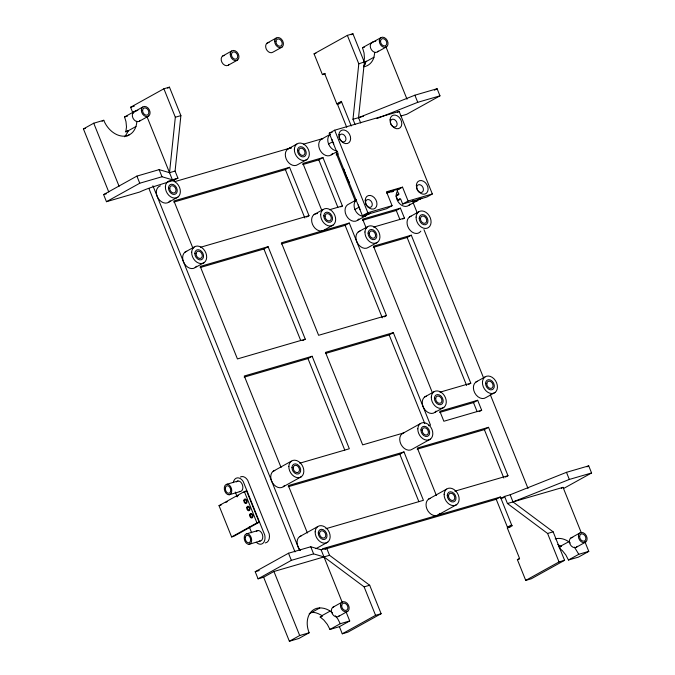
<?xml version="1.0" encoding="UTF-8"?>
<svg xmlns="http://www.w3.org/2000/svg" width="675" height="675" viewBox="0 0 675 675"><rect width="100%" height="100%" fill="white"/><g stroke="black" fill="none" stroke-linecap="round" stroke-linejoin="round"><path stroke-width="1.01" d="M169.518 172.682L175.331 117.231L163.89 88.771L169.45 87.151L180.892 115.611L175.078 171.062L177.938 178.175C165.628 183.853 151.917 186.157 139.691 192.029L106.464 201.698L103.604 194.586L136.898 176.107L159.14 169.636L169.518 172.682L175.078 171.062M355.126 124.613L352.983 119.281L358.796 63.83L347.355 35.37L352.915 33.75L364.357 62.21L358.543 117.661L360.686 122.993M128.031 131.203L125.812 131.853L126.495 126.942L125.989 121.66L124.554 116.952L134.865 111.232L137.835 110.363M136.814 121.222C136.696 127.195 133.675 133.431 127.769 135.54A21.608 16.031 61 0 1 103.984 120.867L103.798 120.277L93.732 123.204L83.422 128.925L108.776 191.995M363.842 61.737L364.433 58.261L364.053 53.004L362.509 47.697L372.828 41.968L375.823 41.099M365.091 64.37L364.314 62.429L366.483 61.223L365.782 61.906A21.608 16.031 61 0 1 363.833 66.007M374.743 52.54L373.925 57.383A21.608 16.031 61 0 1 363.597 66.791M124.445 136.78C126.031 135.397 130.739 127.71 125.812 131.853M402.671 204.036L408.105 201.023L402.528 187.152L386.505 191.81L392.082 205.689L386.657 208.702L362.416 215.755L329.24 133.211L334.665 130.199L399.153 111.434L432.337 193.97L426.912 196.982L402.671 204.036L400.663 199.032L397.946 200.543L396.149 196.071L398.832 193.269M397.946 200.543L399.938 198.467M102.077 121.23L103.798 120.277M133.102 113.476L130.596 107.249L163.89 88.771M222.598 56.059L231.643 51.03M167.653 88.147L169.45 87.151M133.734 112.042L142.779 107.021M267.072 43.107L276.126 38.087M228.479 65.095L237.532 60.067M139.615 121.078L148.66 116.058M127.828 131.001L135.97 126.487M282.007 47.123L272.962 52.144A5.4 4.008 61 0 1 266.127 48.76A5.4 4.008 61 0 1 269.089 42.525M126.757 136.122L129.473 134.612M325.375 73.761L322.414 74.621L314.061 53.848L347.355 35.37M351.118 34.746L352.915 33.75M371.68 42.787L380.725 37.766M322.414 74.621L324.582 73.423L336.825 103.874L340.799 102.718M106.464 201.698L139.759 183.22L162 176.749L172.378 179.795L177.938 178.175M377.561 51.823L386.615 46.803M365.867 61.4L358.796 63.83M365.816 61.737L373.958 57.215M336.825 103.874L341.348 101.36L351.245 125.98M346.731 127.305L337.458 104.22L341.584 101.933M168.868 202.112L177.913 197.092M287.761 149.082L296.806 144.062M321.165 139.354L330.21 134.333A9.264 6.868 61 0 0 328.582 144.02A9.264 6.868 61 0 0 336.842 150.829M328.582 144.02L332.665 141.75M173.787 202.103L285.398 169.619L289.567 167.307L309.015 215.688L306.517 217.08M306.889 159.545L297.844 164.573A9.264 6.868 61 0 1 286.132 158.768A9.264 6.868 61 0 1 291.212 148.078M434.413 90.222L437.113 88.72L439.973 95.842L406.679 114.32L400.908 115.999M397.347 112.438L399.153 111.434M302.763 164.565L318.819 159.882L322.962 157.587L342.419 205.968L340.748 206.896M331.248 154.845L337.576 151.335M185.093 252.087L194.147 247.067M195.176 267.578L204.23 262.55M314.077 214.54L323.123 209.52M200.129 267.562L263.925 248.991L268.093 246.679L305.277 339.179L302.78 340.571M354.898 209.486L358.982 207.217M391.897 192.004L393.567 191.084L386.598 193.109M333.205 225.011L324.16 230.032A9.264 6.868 61 0 1 312.449 224.227A9.264 6.868 61 0 1 317.528 213.536M402.528 187.152L397.094 190.164L398.866 194.56L396.149 196.071M281.323 243.928L345.119 225.357L349.279 223.045L386.471 315.554L383.974 316.938M362.416 215.755L367.85 212.743L392.082 205.689M364.998 216.084L369.09 213.815M357.564 220.312L366.609 215.291A9.264 6.868 61 0 1 356.012 211.629A9.264 6.868 61 0 1 356.527 199.8L347.482 204.82A9.264 6.868 61 0 0 347.667 217.628A9.264 6.868 61 0 0 358.83 218.987M362.441 220.312L396.267 210.473L400.427 208.162L404.435 218.118L402.773 219.046M358.349 231.863L367.394 226.842M416.146 201.201L420.238 198.931M408.712 205.428L417.757 200.399A9.264 6.868 61 0 1 412.349 201.023M409.497 216.97L418.542 211.95M377.477 242.333L368.432 247.354A9.264 6.868 61 0 1 357.227 242.646A9.264 6.868 61 0 1 359.961 231.069M373.309 247.354L407.135 237.507L411.303 235.195L470.796 383.206L468.298 384.59M244.181 377.139L307.977 358.568L312.145 356.257L349.329 448.765L299.708 463.202M325.375 353.506L389.171 334.935L393.331 332.632L430.515 425.132L428.541 425.706M273.198 471.243L291.296 461.202M219.021 505.642L244.35 491.577L246.578 490.936L259.166 522.239L233.828 536.304L231.609 536.946L219.021 505.642L221.24 504.993M225.771 502.478L227.576 501.474M236.621 496.454L238.435 495.45M243.861 492.438L246.578 490.936M424.71 396.942L433.755 391.922M283.281 486.734L301.379 476.693M475.858 382.058L484.903 377.038M434.793 412.433L443.846 407.413M402.182 433.704L420.28 423.664M439.678 412.433L473.504 402.595L477.664 400.283L481.663 410.24L479.166 411.632M231.609 536.946L256.939 522.889L259.166 522.239M494.994 392.521L485.941 397.55A9.264 6.868 61 0 1 474.736 392.842A9.264 6.868 61 0 1 477.47 381.265M288.208 486.726L399.819 454.241L403.979 451.929L423.436 500.318L325.898 528.702M430.363 439.155L412.265 449.196A9.264 6.868 61 0 1 401.051 444.487A9.264 6.868 61 0 1 403.793 432.911L362.669 444.876L325.485 352.375L393.331 332.632M417.175 449.187L484.372 429.629L488.531 427.317L507.98 475.706L505.482 477.09M299.514 536.709L317.613 526.669M329.535 555.306L273.94 571.489L263.63 577.209L258.069 578.829L255.209 571.708L288.503 553.23L310.745 546.758L321.123 549.804L326.675 548.184L329.535 555.306L369.681 585.242L381.122 613.702L347.827 632.18L342.267 633.8L339.407 626.687L349.726 620.958L346.216 612.225M258.069 578.829L291.364 560.351L313.605 553.88L323.983 556.926L364.12 586.862L375.562 615.322L342.267 633.8M315.934 548.682L327.696 542.16M324.869 549.188L326.675 548.184M428.498 499.171L446.588 489.13M438.581 514.662L456.671 504.622M325.401 549.02L496.235 499.298L500.394 496.994L511.836 525.454L507.313 527.968L519.556 558.419L517.379 559.626L525.732 580.399L531.292 578.787L564.587 560.309L553.146 531.841L513 501.905L510.14 494.792L504.588 496.403L500.968 498.412L503.947 497.551M309.209 613.718C313.225 610.613 318.625 613.668 322.338 615.819L320.161 617.026L323.865 620.08L327.358 624.434L329.957 629.438L339.407 626.687M311.614 612.487L319.756 607.972M332.817 607.289L341.871 602.269M586.921 466.847L588.718 465.851L591.578 472.964L563.684 488.447M322.051 615.592L330.193 611.069M561.322 488.295L563.043 487.342L581.369 532.946M263.63 577.209L289.373 641.25L299.692 635.529L309.142 632.779A21.608 16.031 61 0 1 316.693 608.318C322.38 606.96 328.404 609.12 332.589 613.043M309.142 632.779L298.823 638.499L289.373 641.25M338.707 616.326L347.752 611.305M496.235 499.298L507.448 527.192L511.608 524.888M329.957 629.438L340.276 623.717L349.726 620.958M570.772 538.034L579.817 533.014M560.554 546.168L569.253 541.485M559.389 547.206L561.448 546.227L560.005 547.028M576.653 547.071L585.697 542.05M525.732 580.399L559.027 561.921L564.587 560.309M559.406 548.218L562.376 550.665L565.861 555.019L568.46 560.014L578.779 554.293L588.786 551.382L584.879 541.679M588.786 551.382L578.467 557.103L568.46 560.014M358.543 117.661L414.88 95.2L437.113 88.72M376.937 118.581L417.741 102.313L439.973 95.842M510.14 494.792L566.477 472.323L588.718 465.851M513 501.905L569.337 479.444L591.578 472.964M130.596 107.249L134.3 106.169M314.061 53.848L315.917 53.308M83.422 128.925L85.43 128.343M124.554 116.952L127.524 116.092M362.509 47.697L364.508 47.115M175.331 117.231L180.892 115.611M337.458 104.22L339.441 103.646M352.983 119.281L363.547 116.201M103.604 194.586L106.388 193.776M329.24 133.211L332.1 132.384M291.398 147.698L174.884 181.609L174.116 179.685M303.539 144.163L322.768 138.561A9.264 6.868 61 0 0 320.65 151.192A9.264 6.868 61 0 0 332.513 153.529M289.567 167.307L173.922 200.964L192.991 248.383M322.962 157.587L302.906 163.418L321.967 210.836M338.302 153.124L336.31 153.697L355.371 201.116M336.142 154.845L338.124 154.263M386.792 192.443L399.811 188.654M200.416 247.303L309.015 215.688M329.375 209.765L342.419 205.968M408.105 201.023L432.337 193.97M268.093 246.679L200.239 266.431L237.431 358.931L305.277 339.179M349.279 223.045L281.433 242.797L318.617 335.298L386.471 315.554M400.427 208.162L362.627 219.164L366.263 228.218M373.596 227.095L404.435 218.118M411.303 235.195L373.494 246.206L432.599 393.23M312.145 356.257L244.291 376.009L281.087 467.539M439.957 392.183L470.796 383.206M477.664 400.283L439.855 411.286L443.863 421.251L481.663 410.24M226.91 484.237L238.03 480.997M229.137 494.767A5.4 3.569 73.8 0 0 230.563 486.515A5.4 3.569 73.8 0 0 224.37 487.223A5.4 3.569 73.8 0 0 229.137 494.767L240.258 491.535M403.979 451.929L288.343 485.587L307.403 533.005M488.531 427.317L417.327 448.048L436.388 495.467M246.822 533.765L257.934 530.525M249.05 544.295A5.4 3.569 73.8 0 0 250.476 536.043A5.4 3.569 73.8 0 0 244.282 536.752A5.4 3.569 73.8 0 0 249.05 544.295L260.17 541.055M454.832 491.181L507.98 475.706M322.49 548.775L500.394 496.994M255.209 571.708L259.234 570.544M504.588 496.403L507.448 503.525L563.043 487.342M507.448 527.192L512.409 525.749M507.313 527.968L510.292 527.099M364.12 586.862L369.681 585.242M507.448 503.525L547.585 533.461L553.146 531.841M320.161 617.026L322.093 616.469M517.379 559.626L519.353 559.052M375.562 615.322L381.122 613.702M570.291 542.962L568.553 541.536A21.608 16.031 61 0 0 555.204 538.903M560.841 546.404L560.41 546.05A21.608 16.031 61 0 0 557.736 544.565M574.433 547.113L578.779 554.293M335.348 615.811L337.669 618.713L340.276 623.717M414.88 95.2L417.741 102.313M566.477 472.323L569.337 479.444M385.948 46.82L407.017 99.217M558.495 545.484L559.28 547.433M547.585 533.461L559.027 561.921M413.058 202.5L417.327 213.123M423.959 229.618L483.646 378.093M490.32 394.698L528.019 488.464M396.267 210.473L399.912 219.527M407.135 237.507L466.636 385.518M473.504 402.595L477.141 411.649M484.372 429.629L503.82 478.018M334.665 130.199L367.85 212.743M345.119 225.357L382.303 317.858M389.171 334.935L424.794 423.546M318.819 159.882L337.863 207.309M285.398 169.619L304.855 218M399.819 454.241L418.88 501.66M263.925 248.991L300.721 340.521M307.977 358.568L344.773 450.098M146.888 116.404L172.378 179.795M321.123 549.804L342.309 602.53M159.14 169.636L162 176.749M310.745 546.758L313.605 553.88M152.913 185.76L299.43 550.235M148.947 188.561L295.017 551.931M136.898 176.107L139.759 183.22M288.503 553.23L291.364 560.351M244.35 491.577L256.939 522.889M93.732 123.204L119.087 186.275M273.94 571.489L299.692 635.529M235.263 492.024L237.212 496.876M249.294 526.93L251.632 532.744M333.788 143.902A9.264 6.868 61 0 1 332.007 139.48M370.702 213.022A9.264 6.868 61 0 1 367.242 214.026M360.104 209.36A9.264 6.868 61 0 1 358.324 204.938M421.85 198.129A9.264 6.868 61 0 1 418.39 199.142M417.31 189.987A4.168 3.088 61 0 1 419.453 184.646A4.168 3.088 61 0 1 423.326 190.493A4.168 3.088 61 0 1 417.909 190.89M349.27 182.191A40.939 30.375 61 0 1 343.853 169.172M170.134 200.787A9.264 6.868 61 0 1 158.262 198.45A9.264 6.868 61 0 1 160.388 185.828M196.45 266.254A9.264 6.868 61 0 1 184.579 263.917A9.264 6.868 61 0 1 186.705 251.294M284.546 485.418A9.264 6.868 61 0 1 272.683 483.081A9.264 6.868 61 0 1 274.809 470.45M300.493 550.403A9.264 6.868 61 0 1 301.126 535.916M439.847 513.337A9.264 6.868 61 0 1 427.984 511A9.264 6.868 61 0 1 430.102 498.378M436.058 411.109A9.264 6.868 61 0 1 424.195 408.772A9.264 6.868 61 0 1 426.322 396.149M409.978 204.103A9.264 6.868 61 0 1 399.608 203.631A9.264 6.868 61 0 1 397.356 191.253M420.846 231.145A9.264 6.868 61 0 1 408.983 228.808A9.264 6.868 61 0 1 411.109 216.177M236.393 481.908A5.4 3.569 73.8 0 1 242.544 485.173A5.4 3.569 73.8 0 1 239.296 491.459M256.298 531.436A5.4 3.569 73.8 0 1 262.457 534.701A5.4 3.569 73.8 0 1 259.2 540.987M252.847 515.86A1.417 0.937 73.8 0 1 252.526 514.814M265.283 542.919A8.64 5.712 73.8 0 0 269.224 533.841L247.657 480.195A8.64 5.712 73.8 0 0 240.393 477.006M256.272 542.211A8.64 5.712 73.8 0 0 262.887 543.324A8.64 5.712 73.8 0 0 264.769 535.14L243.203 481.486A8.64 5.712 73.8 0 0 233.297 482.625M140.358 120.31A5.4 4.008 61 0 1 133.076 118.336A5.4 4.008 61 0 1 135.751 111.459M378.304 51.055A5.4 4.008 61 0 1 371.385 49.688A5.4 4.008 61 0 1 372.617 42.322M577.387 546.303A5.4 4.008 61 0 1 570.113 544.328A5.4 4.008 61 0 1 572.78 537.452M339.441 615.558A5.4 4.008 61 0 1 332.522 614.191A5.4 4.008 61 0 1 333.762 606.833M229.222 64.319A5.4 4.008 61 0 1 221.94 62.345A5.4 4.008 61 0 1 224.615 55.468M390.369 122.057A4.168 3.088 61 0 0 395.373 126.934A4.168 3.088 61 0 0 395.499 120.361A4.168 3.088 61 0 0 390.369 122.057M339.221 137.067A4.168 3.088 61 0 0 344.317 141.784A4.168 3.088 61 0 0 344.25 135.16A4.168 3.088 61 0 0 339.221 137.067M365.538 202.306A4.168 3.088 61 0 0 370.457 207.309A4.168 3.088 61 0 0 370.744 200.787A4.168 3.088 61 0 0 365.538 202.306M365.217 200.239A7.256 5.383 61 0 0 373.773 208.955A7.256 5.383 61 0 0 374.271 197.598A7.256 5.383 61 0 0 365.217 200.239M416.365 185.347A7.256 5.383 61 0 0 424.921 194.062A7.256 5.383 61 0 0 425.419 182.714A7.256 5.383 61 0 0 416.365 185.347M390.049 119.888A7.256 5.383 61 0 0 398.604 128.604A7.256 5.383 61 0 0 399.102 117.248A7.256 5.383 61 0 0 390.049 119.888M338.901 134.772A7.256 5.383 61 0 0 347.456 143.488A7.256 5.383 61 0 0 347.954 132.14A7.256 5.383 61 0 0 338.901 134.772M165.375 186.756A9.264 6.868 61 0 0 176.302 197.885A9.264 6.868 61 0 0 176.934 183.398A9.264 6.868 61 0 0 165.375 186.756M168.497 187.836A5.4 4.008 61 0 0 174.867 194.324A5.4 4.008 61 0 0 175.238 185.87A5.4 4.008 61 0 0 168.497 187.836M191.692 252.222A9.264 6.868 61 0 0 202.618 263.351A9.264 6.868 61 0 0 203.243 248.856A9.264 6.868 61 0 0 191.692 252.222M194.813 253.302A5.4 4.008 61 0 0 201.184 259.791A5.4 4.008 61 0 0 201.555 251.336A5.4 4.008 61 0 0 194.813 253.302M294.359 149.217A9.264 6.868 61 0 0 305.286 160.338A9.264 6.868 61 0 0 305.91 145.851A9.264 6.868 61 0 0 294.359 149.217M297.481 150.297A5.4 4.008 61 0 0 303.851 156.786A5.4 4.008 61 0 0 304.223 148.331A5.4 4.008 61 0 0 297.481 150.297M320.676 214.675A9.264 6.868 61 0 0 331.602 225.804A9.264 6.868 61 0 0 332.227 211.317A9.264 6.868 61 0 0 320.676 214.675M323.798 215.755A5.4 4.008 61 0 0 330.168 222.244A5.4 4.008 61 0 0 330.539 213.798A5.4 4.008 61 0 0 323.798 215.755M416.095 217.114A9.264 6.868 61 0 0 427.022 228.234A9.264 6.868 61 0 0 427.646 213.747A9.264 6.868 61 0 0 416.095 217.114M419.217 218.185A5.4 4.008 61 0 0 425.587 224.682A5.4 4.008 61 0 0 425.95 216.228A5.4 4.008 61 0 0 419.217 218.185M364.947 231.997A9.264 6.868 61 0 0 375.874 243.127A9.264 6.868 61 0 0 376.498 228.631A9.264 6.868 61 0 0 364.947 231.997M368.069 233.078A5.4 4.008 61 0 0 374.439 239.566A5.4 4.008 61 0 0 374.811 231.112A5.4 4.008 61 0 0 368.069 233.078M431.308 397.077A9.264 6.868 61 0 0 442.235 408.206A9.264 6.868 61 0 0 442.859 393.719A9.264 6.868 61 0 0 431.308 397.077M434.43 398.157A5.4 4.008 61 0 0 440.8 404.646A5.4 4.008 61 0 0 441.172 396.191A5.4 4.008 61 0 0 434.43 398.157M482.456 382.193A9.264 6.868 61 0 0 493.383 393.314A9.264 6.868 61 0 0 494.007 378.827A9.264 6.868 61 0 0 482.456 382.193M485.578 383.273A5.4 4.008 61 0 0 491.948 389.762A5.4 4.008 61 0 0 492.32 381.308A5.4 4.008 61 0 0 485.578 383.273M444.142 494.286A9.264 6.868 61 0 0 455.068 505.415A9.264 6.868 61 0 0 455.693 490.919A9.264 6.868 61 0 0 444.142 494.286M447.263 495.357A5.4 4.008 61 0 0 453.634 501.854A5.4 4.008 61 0 0 454.005 493.4A5.4 4.008 61 0 0 447.263 495.357M417.825 428.819A9.264 6.868 61 0 0 428.752 439.948A9.264 6.868 61 0 0 429.384 425.452A9.264 6.868 61 0 0 417.825 428.819M420.947 429.899A5.4 4.008 61 0 0 427.317 436.388A5.4 4.008 61 0 0 427.688 427.933A5.4 4.008 61 0 0 420.947 429.899M288.849 466.358A9.264 6.868 61 0 0 299.776 477.487A9.264 6.868 61 0 0 300.4 462.999A9.264 6.868 61 0 0 288.849 466.358M291.963 467.438A5.4 4.008 61 0 0 298.342 473.926A5.4 4.008 61 0 0 298.704 465.48A5.4 4.008 61 0 0 291.963 467.438M315.166 531.824A9.264 6.868 61 0 0 326.084 542.953A9.264 6.868 61 0 0 326.717 528.458A9.264 6.868 61 0 0 315.166 531.824M318.279 532.904A5.4 4.008 61 0 0 324.65 539.392A5.4 4.008 61 0 0 325.021 530.938A5.4 4.008 61 0 0 318.279 532.904M293.212 467.868A3.856 2.86 61 0 0 297.768 472.508A3.856 2.86 61 0 0 298.029 466.467A3.856 2.86 61 0 0 293.212 467.868M435.679 398.587A3.856 2.86 61 0 0 440.227 403.228A3.856 2.86 61 0 0 440.488 397.187A3.856 2.86 61 0 0 435.679 398.587M369.318 233.508A3.856 2.86 61 0 0 373.866 238.14A3.856 2.86 61 0 0 374.127 232.107A3.856 2.86 61 0 0 369.318 233.508M319.528 533.334A3.856 2.86 61 0 0 324.084 537.967A3.856 2.86 61 0 0 324.346 531.934A3.856 2.86 61 0 0 319.528 533.334M486.827 383.704A3.856 2.86 61 0 0 491.375 388.336A3.856 2.86 61 0 0 491.636 382.303A3.856 2.86 61 0 0 486.827 383.704M325.046 216.186A3.856 2.86 61 0 0 329.594 220.826A3.856 2.86 61 0 0 329.856 214.785A3.856 2.86 61 0 0 325.046 216.186M448.512 495.788A3.856 2.86 61 0 0 453.06 500.428A3.856 2.86 61 0 0 453.322 494.387A3.856 2.86 61 0 0 448.512 495.788M422.196 430.329A3.856 2.86 61 0 0 426.743 434.962A3.856 2.86 61 0 0 427.005 428.929A3.856 2.86 61 0 0 422.196 430.329M196.062 253.733A3.856 2.86 61 0 0 200.618 258.365A3.856 2.86 61 0 0 200.88 252.332A3.856 2.86 61 0 0 196.062 253.733M420.466 218.616A3.856 2.86 61 0 0 425.014 223.256A3.856 2.86 61 0 0 425.275 217.215A3.856 2.86 61 0 0 420.466 218.616M169.746 188.266A3.856 2.86 61 0 0 174.302 192.907A3.856 2.86 61 0 0 174.563 186.865A3.856 2.86 61 0 0 169.746 188.266M298.73 150.727A3.856 2.86 61 0 0 303.277 155.36A3.856 2.86 61 0 0 303.539 149.327A3.856 2.86 61 0 0 298.73 150.727M225.416 487.873A3.856 2.548 73.8 0 0 228.825 493.265A3.856 2.548 73.8 0 0 229.837 487.367A3.856 2.548 73.8 0 0 225.416 487.873M245.32 537.401A3.856 2.548 73.8 0 0 248.729 542.784A3.856 2.548 73.8 0 0 249.75 536.895A3.856 2.548 73.8 0 0 245.32 537.401M250.332 515.118A1.417 0.937 73.8 0 0 251.581 517.101A1.417 0.937 73.8 0 0 251.961 514.932A1.417 0.937 73.8 0 0 250.332 515.118M247.421 507.887A1.417 0.937 73.8 0 0 248.678 509.878A1.417 0.937 73.8 0 0 249.05 507.701A1.417 0.937 73.8 0 0 247.421 507.887M244.519 500.664A1.417 0.937 73.8 0 0 245.767 502.647A1.417 0.937 73.8 0 0 246.147 500.479A1.417 0.937 73.8 0 0 244.519 500.664M249.725 514.747A2.312 1.527 73.8 0 0 251.767 517.978A2.312 1.527 73.8 0 0 252.382 514.443A2.312 1.527 73.8 0 0 249.725 514.747M246.814 507.516A2.312 1.527 73.8 0 0 248.864 510.747A2.312 1.527 73.8 0 0 249.472 507.212A2.312 1.527 73.8 0 0 246.814 507.516M243.911 500.285A2.312 1.527 73.8 0 0 245.953 503.516A2.312 1.527 73.8 0 0 246.569 499.981A2.312 1.527 73.8 0 0 243.911 500.285M142.602 110.464A3.856 2.86 61 0 0 147.15 115.096A3.856 2.86 61 0 0 147.412 109.063A3.856 2.86 61 0 0 142.602 110.464M141.353 110.033A5.4 4.008 61 0 0 147.724 116.522A5.4 4.008 61 0 0 148.087 108.068A5.4 4.008 61 0 0 141.353 110.033M380.548 41.209A3.856 2.86 61 0 0 385.096 45.841A3.856 2.86 61 0 0 385.366 39.808A3.856 2.86 61 0 0 380.548 41.209M379.299 40.778A5.4 4.008 61 0 0 385.67 47.267A5.4 4.008 61 0 0 386.041 38.812A5.4 4.008 61 0 0 379.299 40.778M579.631 536.456A3.856 2.86 61 0 0 584.187 541.088A3.856 2.86 61 0 0 584.449 535.056A3.856 2.86 61 0 0 579.631 536.456M578.382 536.017A5.4 4.008 61 0 0 584.761 542.514A5.4 4.008 61 0 0 585.124 534.06A5.4 4.008 61 0 0 578.382 536.017M341.685 605.711A3.856 2.86 61 0 0 346.241 610.343A3.856 2.86 61 0 0 346.503 604.311A3.856 2.86 61 0 0 341.685 605.711M340.436 605.281A5.4 4.008 61 0 0 346.815 611.769A5.4 4.008 61 0 0 347.178 603.315A5.4 4.008 61 0 0 340.436 605.281M231.466 54.473A3.856 2.86 61 0 0 236.014 59.113A3.856 2.86 61 0 0 236.284 53.072A3.856 2.86 61 0 0 231.466 54.473M230.217 54.042A5.4 4.008 61 0 0 236.587 60.531A5.4 4.008 61 0 0 236.959 52.076A5.4 4.008 61 0 0 230.217 54.042M275.94 41.529A3.856 2.86 61 0 0 280.496 46.162A3.856 2.86 61 0 0 280.758 40.129A3.856 2.86 61 0 0 275.94 41.529M274.691 41.099A5.4 4.008 61 0 0 281.07 47.587A5.4 4.008 61 0 0 281.433 39.133A5.4 4.008 61 0 0 274.691 41.099"/></g></svg>
